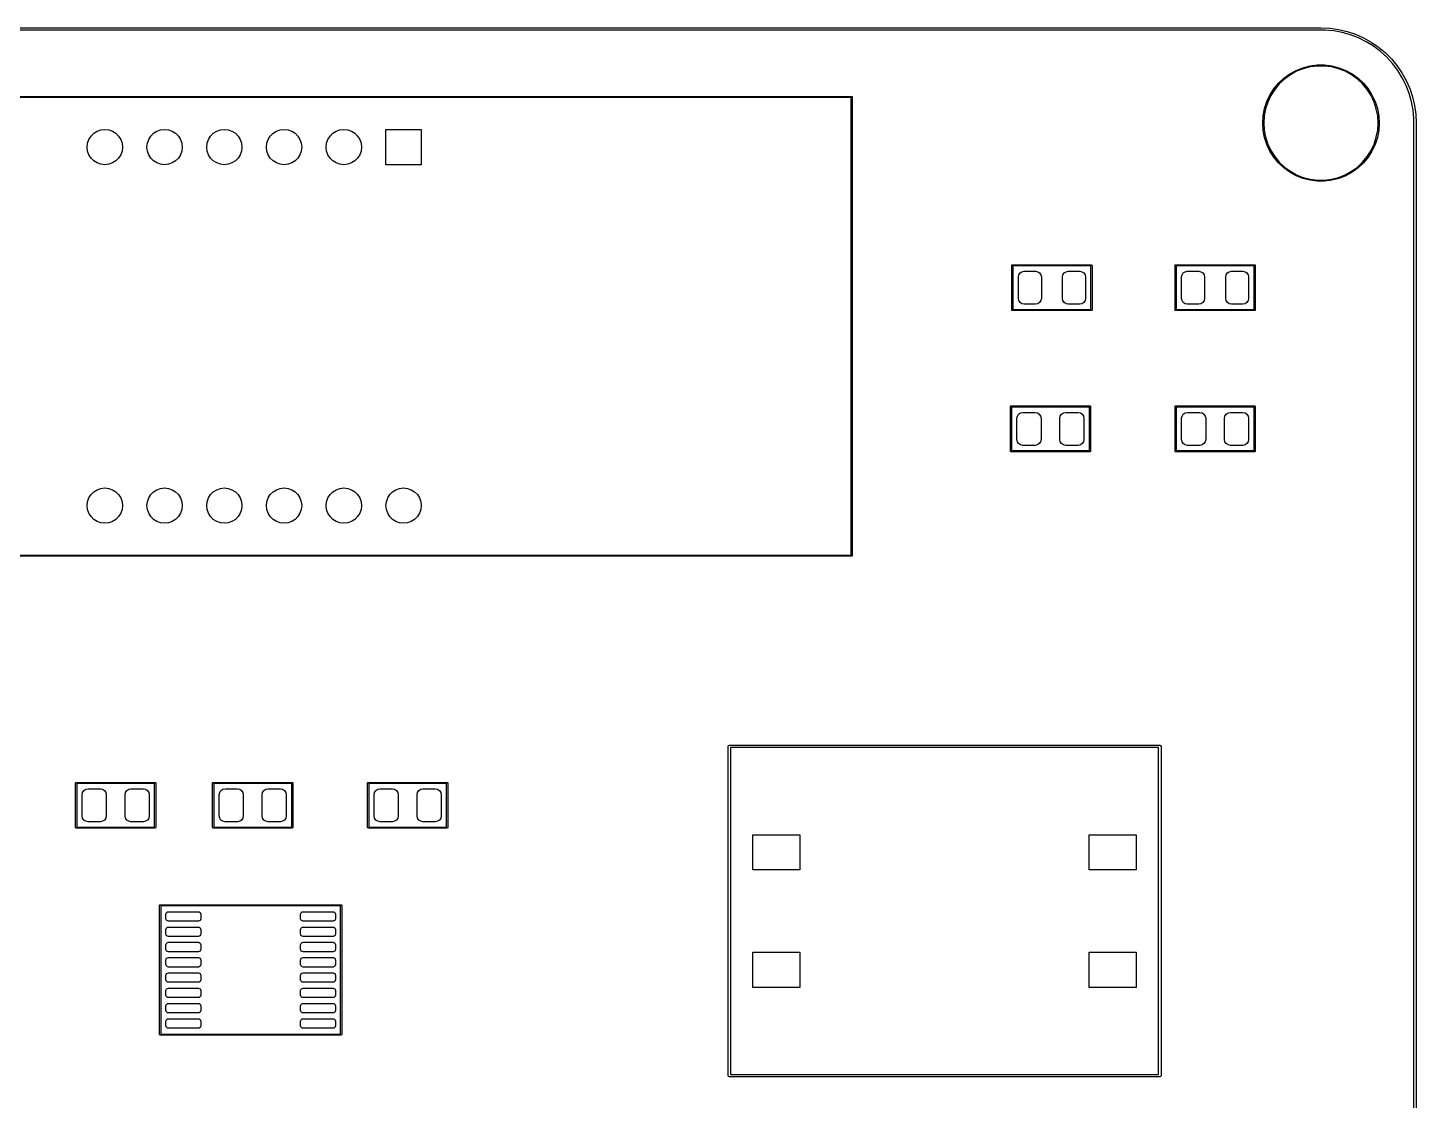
# Model space of a CAD drawing. Extents: x 98 to 200, y -149 to -46.
# Drawn here: x 141.1 to 200.2, y -92 to -46.4 of the extents above; entities that cross this region are included whole.
import ezdxf

# ---------------------------------------------------------------- set-up
doc = ezdxf.new("R2010")
doc.units = 0
doc.layers.add('BLACK', color=7, linetype='CONTINUOUS')

msp = doc.modelspace()

# ---------------------------------------------------------------- linework, layer by layer
at = {"layer": 'BLACK', "linetype": 'CONTINUOUS'}
for p, q in [((102.1, -46.43), (196.1, -46.43)), ((196.1, -46.53), (102.1, -46.53)), ((196.1, -46.43), (196.474, -46.4473)), ((196.283, -46.53), (196.1, -46.53)), ((196.646, -46.5637), (196.283, -46.53)), ((196.474, -46.4473), (196.844, -46.499)), ((197.005, -46.6308), (196.646, -46.5637)), ((196.844, -46.499), (197.208, -46.5846)), ((197.208, -46.5846), (197.563, -46.7035)), ((197.357, -46.7308), (197.005, -46.6308)), ((197.697, -46.8627), (197.357, -46.7308)), ((197.563, -46.7035), (197.905, -46.8546)), ((198.024, -47.0255), (197.697, -46.8627)), ((197.905, -46.8546), (198.232, -47.0366)), ((198.335, -47.2178), (198.024, -47.0255)), ((198.232, -47.0366), (198.541, -47.248)), ((198.626, -47.4379), (198.335, -47.2178)), ((198.541, -47.248), (198.828, -47.487)), ((198.896, -47.6839), (198.626, -47.4379)), ((198.828, -47.487), (199.093, -47.7515)), ((199.142, -47.9539), (198.896, -47.6839)), ((199.093, -47.7515), (199.332, -48.0393)), ((194.522, -48.573), (194.774, -48.3903)), ((194.774, -48.3903), (195.046, -48.2406)), ((195.065, -48.2815), (194.798, -48.4285)), ((195.046, -48.2406), (195.335, -48.1261)), ((195.349, -48.1691), (195.065, -48.2815)), ((195.335, -48.1261), (195.636, -48.0488)), ((195.645, -48.0932), (195.349, -48.1691)), ((195.636, -48.0488), (195.945, -48.0099)), ((195.947, -48.055), (195.645, -48.0932)), ((195.945, -48.0099), (196.255, -48.0099)), ((196.253, -48.055), (195.947, -48.055)), ((196.555, -48.0932), (196.253, -48.055)), ((196.255, -48.0099), (196.564, -48.0488)), ((196.851, -48.1691), (196.555, -48.0932)), ((196.564, -48.0488), (196.865, -48.1261)), ((197.135, -48.2815), (196.851, -48.1691)), ((196.865, -48.1261), (197.154, -48.2406)), ((197.402, -48.4285), (197.135, -48.2815)), ((197.154, -48.2406), (197.426, -48.3903)), ((197.426, -48.3903), (197.678, -48.573)), ((199.362, -48.2453), (199.142, -47.9539)), ((199.332, -48.0393), (199.543, -48.3479)), ((199.554, -48.5559), (199.362, -48.2453)), ((199.543, -48.3479), (199.725, -48.6748)), ((194.098, -49.0252), (194.296, -48.7857)), ((194.329, -48.8167), (194.134, -49.0518)), ((194.296, -48.7857), (194.522, -48.573)), ((194.551, -48.6078), (194.329, -48.8167)), ((194.798, -48.4285), (194.551, -48.6078)), ((197.649, -48.6078), (197.402, -48.4285)), ((197.871, -48.8167), (197.649, -48.6078)), ((197.678, -48.573), (197.904, -48.7857)), ((198.066, -49.0518), (197.871, -48.8167)), ((197.904, -48.7857), (198.102, -49.0252)), ((199.717, -48.8828), (199.554, -48.5559)), ((199.849, -49.2234), (199.717, -48.8828)), ((199.725, -48.6748), (199.877, -49.017)), ((125.35, -49.3475), (176.15, -49.3475)), ((176.125, -49.3975), (125.375, -49.3975)), ((176.125, -68.8475), (176.125, -49.3975)), ((176.15, -49.3475), (176.168, -49.3548)), ((176.168, -49.3548), (176.175, -49.3725)), ((176.175, -49.3725), (176.175, -68.8725)), ((193.703, -49.8645), (193.799, -49.5689)), ((193.799, -49.5689), (193.931, -49.2877)), ((193.971, -49.3094), (193.841, -49.5855)), ((193.931, -49.2877), (194.098, -49.0252)), ((194.134, -49.0518), (193.971, -49.3094)), ((198.229, -49.3094), (198.066, -49.0518)), ((198.102, -49.0252), (198.269, -49.2877)), ((198.359, -49.5855), (198.229, -49.3094)), ((198.269, -49.2877), (198.401, -49.5689)), ((198.401, -49.5689), (198.497, -49.8645)), ((199.949, -49.5747), (199.849, -49.2234)), ((199.877, -49.017), (199.995, -49.3717)), ((200.016, -49.9337), (199.949, -49.5747)), ((199.995, -49.3717), (200.081, -49.7358)), ((193.625, -50.48), (193.645, -50.1698)), ((193.645, -50.1698), (193.703, -49.8645)), ((193.747, -49.8757), (193.689, -50.1755)), ((193.841, -49.5855), (193.747, -49.8757)), ((198.453, -49.8757), (198.359, -49.5855)), ((198.511, -50.1755), (198.453, -49.8757)), ((198.497, -49.8645), (198.555, -50.1698)), ((198.555, -50.1698), (198.575, -50.48)), ((200.05, -50.2974), (200.016, -49.9337)), ((200.081, -49.7358), (200.133, -50.1063)), ((200.133, -50.1063), (200.15, -50.48)), ((144.233, -50.7713), (144.4, -50.7525)), ((144.4, -50.7525), (144.567, -50.7713)), ((146.773, -50.7713), (146.94, -50.7525)), ((146.94, -50.7525), (147.107, -50.7713)), ((149.313, -50.7713), (149.48, -50.7525)), ((149.48, -50.7525), (149.647, -50.7713)), ((151.853, -50.7713), (152.02, -50.7525)), ((152.02, -50.7525), (152.187, -50.7713)), ((154.393, -50.7713), (154.56, -50.7525)), ((154.56, -50.7525), (154.727, -50.7713)), ((156.35, -52.2525), (156.35, -50.7525)), ((156.35, -50.7525), (157.85, -50.7525)), ((157.85, -50.7525), (157.85, -52.2525)), ((193.645, -50.7902), (193.625, -50.48)), ((193.689, -50.1755), (193.67, -50.48)), ((193.67, -50.48), (193.689, -50.7845)), ((198.53, -50.48), (198.511, -50.1755)), ((198.511, -50.7845), (198.53, -50.48)), ((198.575, -50.48), (198.555, -50.7902)), ((200.05, -50.48), (200.05, -50.2974)), ((200.05, -144.48), (200.05, -50.48)), ((200.15, -50.48), (200.15, -50.48)), ((200.15, -50.48), (200.15, -144.48)), ((143.65, -51.5025), (143.669, -51.3356)), ((143.669, -51.3356), (143.724, -51.1771)), ((143.724, -51.1771), (143.814, -51.0349)), ((143.814, -51.0349), (143.932, -50.9161)), ((143.932, -50.9161), (144.075, -50.8268)), ((144.075, -50.8268), (144.233, -50.7713)), ((144.567, -50.7713), (144.725, -50.8268)), ((144.725, -50.8268), (144.868, -50.9161)), ((144.868, -50.9161), (144.986, -51.0349)), ((144.986, -51.0349), (145.076, -51.1771)), ((145.076, -51.1771), (145.131, -51.3356)), ((145.131, -51.3356), (145.15, -51.5025)), ((146.19, -51.5025), (146.209, -51.3356)), ((146.209, -51.3356), (146.264, -51.1771)), ((146.264, -51.1771), (146.354, -51.0349)), ((146.354, -51.0349), (146.472, -50.9161)), ((146.472, -50.9161), (146.615, -50.8268)), ((146.615, -50.8268), (146.773, -50.7713)), ((147.107, -50.7713), (147.265, -50.8268)), ((147.265, -50.8268), (147.408, -50.9161)), ((147.408, -50.9161), (147.526, -51.0349)), ((147.526, -51.0349), (147.616, -51.1771)), ((147.616, -51.1771), (147.671, -51.3356)), ((147.671, -51.3356), (147.69, -51.5025)), ((148.73, -51.5025), (148.749, -51.3356)), ((148.749, -51.3356), (148.804, -51.1771)), ((148.804, -51.1771), (148.894, -51.0349)), ((148.894, -51.0349), (149.012, -50.9161)), ((149.012, -50.9161), (149.155, -50.8268)), ((149.155, -50.8268), (149.313, -50.7713)), ((149.647, -50.7713), (149.805, -50.8268)), ((149.805, -50.8268), (149.948, -50.9161)), ((149.948, -50.9161), (150.066, -51.0349)), ((150.066, -51.0349), (150.156, -51.1771)), ((150.156, -51.1771), (150.211, -51.3356)), ((150.211, -51.3356), (150.23, -51.5025)), ((151.27, -51.5025), (151.289, -51.3356)), ((151.289, -51.3356), (151.344, -51.1771)), ((151.344, -51.1771), (151.434, -51.0349)), ((151.434, -51.0349), (151.552, -50.9161)), ((151.552, -50.9161), (151.695, -50.8268)), ((151.695, -50.8268), (151.853, -50.7713)), ((152.187, -50.7713), (152.345, -50.8268)), ((152.345, -50.8268), (152.488, -50.9161)), ((152.488, -50.9161), (152.606, -51.0349)), ((152.606, -51.0349), (152.696, -51.1771)), ((152.696, -51.1771), (152.751, -51.3356)), ((152.751, -51.3356), (152.77, -51.5025)), ((153.81, -51.5025), (153.829, -51.3356)), ((153.829, -51.3356), (153.884, -51.1771)), ((153.884, -51.1771), (153.974, -51.0349)), ((153.974, -51.0349), (154.092, -50.9161)), ((154.092, -50.9161), (154.235, -50.8268)), ((154.235, -50.8268), (154.393, -50.7713)), ((154.727, -50.7713), (154.885, -50.8268)), ((154.885, -50.8268), (155.028, -50.9161)), ((155.028, -50.9161), (155.146, -51.0349)), ((155.146, -51.0349), (155.236, -51.1771)), ((155.236, -51.1771), (155.291, -51.3356)), ((155.291, -51.3356), (155.31, -51.5025)), ((193.703, -51.0955), (193.645, -50.7902)), ((193.689, -50.7845), (193.747, -51.0843)), ((193.799, -51.3911), (193.703, -51.0955)), ((193.747, -51.0843), (193.841, -51.3745)), ((198.359, -51.3745), (198.453, -51.0843)), ((198.497, -51.0955), (198.401, -51.3911)), ((198.453, -51.0843), (198.511, -50.7845)), ((198.555, -50.7902), (198.497, -51.0955)), ((143.669, -51.6694), (143.65, -51.5025)), ((143.724, -51.8279), (143.669, -51.6694)), ((143.814, -51.9701), (143.724, -51.8279)), ((145.076, -51.8279), (144.986, -51.9701)), ((145.131, -51.6694), (145.076, -51.8279)), ((145.15, -51.5025), (145.131, -51.6694)), ((146.209, -51.6694), (146.19, -51.5025)), ((146.264, -51.8279), (146.209, -51.6694)), ((146.354, -51.9701), (146.264, -51.8279)), ((147.616, -51.8279), (147.526, -51.9701)), ((147.671, -51.6694), (147.616, -51.8279)), ((147.69, -51.5025), (147.671, -51.6694)), ((148.749, -51.6694), (148.73, -51.5025)), ((148.804, -51.8279), (148.749, -51.6694)), ((148.894, -51.9701), (148.804, -51.8279)), ((150.156, -51.8279), (150.066, -51.9701)), ((150.211, -51.6694), (150.156, -51.8279)), ((150.23, -51.5025), (150.211, -51.6694)), ((151.289, -51.6694), (151.27, -51.5025)), ((151.344, -51.8279), (151.289, -51.6694)), ((151.434, -51.9701), (151.344, -51.8279)), ((152.696, -51.8279), (152.606, -51.9701)), ((152.751, -51.6694), (152.696, -51.8279)), ((152.77, -51.5025), (152.751, -51.6694)), ((153.829, -51.6694), (153.81, -51.5025)), ((153.884, -51.8279), (153.829, -51.6694)), ((153.974, -51.9701), (153.884, -51.8279)), ((155.236, -51.8279), (155.146, -51.9701)), ((155.291, -51.6694), (155.236, -51.8279)), ((155.31, -51.5025), (155.291, -51.6694)), ((193.931, -51.6723), (193.799, -51.3911)), ((193.841, -51.3745), (193.971, -51.6506)), ((194.098, -51.9348), (193.931, -51.6723)), ((193.971, -51.6506), (194.134, -51.9082)), ((194.296, -52.1743), (194.098, -51.9348)), ((194.134, -51.9082), (194.329, -52.1433)), ((197.871, -52.1433), (198.066, -51.9082)), ((198.102, -51.9348), (197.904, -52.1743)), ((198.066, -51.9082), (198.229, -51.6506)), ((198.269, -51.6723), (198.102, -51.9348)), ((198.229, -51.6506), (198.359, -51.3745)), ((198.401, -51.3911), (198.269, -51.6723)), ((143.932, -52.0889), (143.814, -51.9701)), ((144.075, -52.1782), (143.932, -52.0889)), ((144.233, -52.2337), (144.075, -52.1782)), ((144.4, -52.2525), (144.233, -52.2337)), ((144.567, -52.2337), (144.4, -52.2525)), ((144.725, -52.1782), (144.567, -52.2337)), ((144.868, -52.0889), (144.725, -52.1782)), ((144.986, -51.9701), (144.868, -52.0889)), ((146.472, -52.0889), (146.354, -51.9701)), ((146.615, -52.1782), (146.472, -52.0889)), ((146.773, -52.2337), (146.615, -52.1782)), ((146.94, -52.2525), (146.773, -52.2337)), ((147.107, -52.2337), (146.94, -52.2525)), ((147.265, -52.1782), (147.107, -52.2337)), ((147.408, -52.0889), (147.265, -52.1782)), ((147.526, -51.9701), (147.408, -52.0889)), ((149.012, -52.0889), (148.894, -51.9701)), ((149.155, -52.1782), (149.012, -52.0889)), ((149.313, -52.2337), (149.155, -52.1782)), ((149.48, -52.2525), (149.313, -52.2337)), ((149.647, -52.2337), (149.48, -52.2525)), ((149.805, -52.1782), (149.647, -52.2337)), ((149.948, -52.0889), (149.805, -52.1782)), ((150.066, -51.9701), (149.948, -52.0889)), ((151.552, -52.0889), (151.434, -51.9701)), ((151.695, -52.1782), (151.552, -52.0889)), ((151.853, -52.2337), (151.695, -52.1782)), ((152.02, -52.2525), (151.853, -52.2337)), ((152.187, -52.2337), (152.02, -52.2525)), ((152.345, -52.1782), (152.187, -52.2337)), ((152.488, -52.0889), (152.345, -52.1782)), ((152.606, -51.9701), (152.488, -52.0889)), ((154.092, -52.0889), (153.974, -51.9701)), ((154.235, -52.1782), (154.092, -52.0889)), ((154.393, -52.2337), (154.235, -52.1782)), ((154.56, -52.2525), (154.393, -52.2337)), ((154.727, -52.2337), (154.56, -52.2525)), ((154.885, -52.1782), (154.727, -52.2337)), ((155.028, -52.0889), (154.885, -52.1782)), ((155.146, -51.9701), (155.028, -52.0889)), ((157.85, -52.2525), (156.35, -52.2525)), ((194.522, -52.387), (194.296, -52.1743)), ((194.329, -52.1433), (194.551, -52.3522)), ((194.774, -52.5697), (194.522, -52.387)), ((194.551, -52.3522), (194.798, -52.5315)), ((194.798, -52.5315), (195.065, -52.6785)), ((197.135, -52.6785), (197.402, -52.5315)), ((197.402, -52.5315), (197.649, -52.3522)), ((197.678, -52.387), (197.426, -52.5697)), ((197.649, -52.3522), (197.871, -52.1433)), ((197.904, -52.1743), (197.678, -52.387)), ((195.046, -52.7194), (194.774, -52.5697)), ((195.335, -52.8339), (195.046, -52.7194)), ((195.065, -52.6785), (195.349, -52.7909)), ((195.636, -52.9112), (195.335, -52.8339)), ((195.349, -52.7909), (195.645, -52.8668)), ((195.945, -52.9501), (195.636, -52.9112)), ((195.645, -52.8668), (195.947, -52.905)), ((196.255, -52.9501), (195.945, -52.9501)), ((195.947, -52.905), (196.253, -52.905)), ((196.253, -52.905), (196.555, -52.8668)), ((196.564, -52.9112), (196.255, -52.9501)), ((196.555, -52.8668), (196.851, -52.7909)), ((196.865, -52.8339), (196.564, -52.9112)), ((196.851, -52.7909), (197.135, -52.6785)), ((197.154, -52.7194), (196.865, -52.8339)), ((197.426, -52.5697), (197.154, -52.7194)), ((182.957, -56.53), (182.965, -56.5123)), ((182.957, -58.43), (182.957, -56.53)), ((182.965, -56.5123), (182.982, -56.505)), ((182.982, -56.505), (186.343, -56.505)), ((183.007, -56.555), (183.007, -58.405)), ((186.317, -56.555), (183.007, -56.555)), ((186.317, -58.405), (186.317, -56.555)), ((186.343, -56.505), (186.36, -56.5123)), ((186.36, -56.5123), (186.367, -56.53)), ((186.367, -56.53), (186.367, -58.43)), ((189.895, -56.53), (189.902, -56.5123)), ((189.895, -58.43), (189.895, -56.53)), ((189.902, -56.5123), (189.92, -56.505)), ((189.92, -56.505), (193.28, -56.505)), ((189.945, -56.555), (189.945, -58.405)), ((193.255, -56.555), (189.945, -56.555)), ((193.255, -58.405), (193.255, -56.555)), ((193.28, -56.505), (193.298, -56.5123)), ((193.298, -56.5123), (193.305, -56.53)), ((193.305, -56.53), (193.305, -58.43)), ((183.237, -57.0237), (183.256, -56.9305)), ((183.237, -57.9362), (183.237, -57.0237)), ((183.256, -56.9305), (183.309, -56.8514)), ((183.309, -56.8514), (183.388, -56.7986)), ((183.388, -56.7986), (183.481, -56.78)), ((183.481, -56.78), (183.969, -56.78)), ((183.969, -56.78), (184.062, -56.7986)), ((184.062, -56.7986), (184.141, -56.8514)), ((184.141, -56.8514), (184.194, -56.9305)), ((184.194, -56.9305), (184.213, -57.0237)), ((184.213, -57.0237), (184.213, -57.9362)), ((185.112, -57.0237), (185.131, -56.9305)), ((185.112, -57.9362), (185.112, -57.0237)), ((185.131, -56.9305), (185.184, -56.8514)), ((185.184, -56.8514), (185.263, -56.7986)), ((185.263, -56.7986), (185.356, -56.78)), ((185.356, -56.78), (185.844, -56.78)), ((185.844, -56.78), (185.937, -56.7986)), ((185.937, -56.7986), (186.016, -56.8514)), ((186.016, -56.8514), (186.069, -56.9305)), ((186.069, -56.9305), (186.088, -57.0237)), ((186.088, -57.0237), (186.088, -57.9362)), ((190.175, -57.0237), (190.194, -56.9305)), ((190.175, -57.9362), (190.175, -57.0237)), ((190.194, -56.9305), (190.246, -56.8514)), ((190.246, -56.8514), (190.325, -56.7986)), ((190.325, -56.7986), (190.419, -56.78)), ((190.419, -56.78), (190.906, -56.78)), ((190.906, -56.78), (191, -56.7986)), ((191, -56.7986), (191.079, -56.8514)), ((191.079, -56.8514), (191.131, -56.9305)), ((191.131, -56.9305), (191.15, -57.0237)), ((191.15, -57.0237), (191.15, -57.9362)), ((192.05, -57.0237), (192.069, -56.9305)), ((192.05, -57.9362), (192.05, -57.0237)), ((192.069, -56.9305), (192.121, -56.8514)), ((192.121, -56.8514), (192.2, -56.7986)), ((192.2, -56.7986), (192.294, -56.78)), ((192.294, -56.78), (192.781, -56.78)), ((192.781, -56.78), (192.875, -56.7986)), ((192.875, -56.7986), (192.954, -56.8514)), ((192.954, -56.8514), (193.006, -56.9305)), ((193.006, -56.9305), (193.025, -57.0237)), ((193.025, -57.0237), (193.025, -57.9362)), ((182.965, -58.4477), (182.957, -58.43)), ((183.007, -58.405), (186.317, -58.405)), ((183.256, -58.0295), (183.237, -57.9362)), ((183.309, -58.1086), (183.256, -58.0295)), ((183.388, -58.1614), (183.309, -58.1086)), ((183.481, -58.18), (183.388, -58.1614)), ((183.969, -58.18), (183.481, -58.18)), ((184.062, -58.1614), (183.969, -58.18)), ((184.141, -58.1086), (184.062, -58.1614)), ((184.194, -58.0295), (184.141, -58.1086)), ((184.213, -57.9362), (184.194, -58.0295)), ((185.131, -58.0295), (185.112, -57.9362)), ((185.184, -58.1086), (185.131, -58.0295)), ((185.263, -58.1614), (185.184, -58.1086)), ((185.356, -58.18), (185.263, -58.1614)), ((185.844, -58.18), (185.356, -58.18)), ((185.937, -58.1614), (185.844, -58.18)), ((186.016, -58.1086), (185.937, -58.1614)), ((186.069, -58.0295), (186.016, -58.1086)), ((186.088, -57.9362), (186.069, -58.0295)), ((186.367, -58.43), (186.36, -58.4477)), ((189.902, -58.4477), (189.895, -58.43)), ((189.945, -58.405), (193.255, -58.405)), ((190.194, -58.0295), (190.175, -57.9362)), ((190.246, -58.1086), (190.194, -58.0295)), ((190.325, -58.1614), (190.246, -58.1086)), ((190.419, -58.18), (190.325, -58.1614)), ((190.906, -58.18), (190.419, -58.18)), ((191, -58.1614), (190.906, -58.18)), ((191.079, -58.1086), (191, -58.1614)), ((191.131, -58.0295), (191.079, -58.1086)), ((191.15, -57.9362), (191.131, -58.0295)), ((192.069, -58.0295), (192.05, -57.9362)), ((192.121, -58.1086), (192.069, -58.0295)), ((192.2, -58.1614), (192.121, -58.1086)), ((192.294, -58.18), (192.2, -58.1614)), ((192.781, -58.18), (192.294, -58.18)), ((192.875, -58.1614), (192.781, -58.18)), ((192.954, -58.1086), (192.875, -58.1614)), ((193.006, -58.0295), (192.954, -58.1086)), ((193.025, -57.9362), (193.006, -58.0295)), ((193.305, -58.43), (193.298, -58.4477)), ((182.982, -58.455), (182.965, -58.4477)), ((186.343, -58.455), (182.982, -58.455)), ((186.36, -58.4477), (186.343, -58.455)), ((189.92, -58.455), (189.902, -58.4477)), ((193.28, -58.455), (189.92, -58.455)), ((193.298, -58.4477), (193.28, -58.455)), ((182.895, -62.53), (182.902, -62.5123)), ((182.895, -64.43), (182.895, -62.53)), ((182.902, -62.5123), (182.92, -62.505)), ((182.92, -62.505), (186.28, -62.505)), ((182.945, -62.555), (182.945, -64.405)), ((186.255, -62.555), (182.945, -62.555)), ((186.255, -64.405), (186.255, -62.555)), ((186.28, -62.505), (186.298, -62.5123)), ((186.298, -62.5123), (186.305, -62.53)), ((186.305, -62.53), (186.305, -64.43)), ((189.895, -62.53), (189.902, -62.5123)), ((189.895, -64.43), (189.895, -62.53)), ((189.902, -62.5123), (189.92, -62.505)), ((189.92, -62.505), (193.28, -62.505)), ((189.945, -62.555), (189.945, -64.405)), ((193.255, -62.555), (189.945, -62.555)), ((193.255, -64.405), (193.255, -62.555)), ((193.28, -62.505), (193.298, -62.5123)), ((193.298, -62.5123), (193.305, -62.53)), ((193.305, -62.53), (193.305, -64.43)), ((183.175, -63.03), (183.194, -62.9343)), ((183.175, -63.93), (183.175, -63.03)), ((183.194, -62.9343), (183.248, -62.8532)), ((183.248, -62.8532), (183.329, -62.799)), ((183.329, -62.799), (183.425, -62.78)), ((183.425, -62.78), (183.95, -62.78)), ((183.95, -62.78), (184.046, -62.799)), ((184.046, -62.799), (184.127, -62.8532)), ((184.127, -62.8532), (184.181, -62.9343)), ((184.181, -62.9343), (184.2, -63.03)), ((184.2, -63.03), (184.2, -63.93)), ((185, -63.03), (185.019, -62.9343)), ((185, -63.93), (185, -63.03)), ((185.019, -62.9343), (185.073, -62.8532)), ((185.073, -62.8532), (185.154, -62.799)), ((185.154, -62.799), (185.25, -62.78)), ((185.25, -62.78), (185.775, -62.78)), ((185.775, -62.78), (185.871, -62.799)), ((185.871, -62.799), (185.952, -62.8532)), ((185.952, -62.8532), (186.006, -62.9343)), ((186.006, -62.9343), (186.025, -63.03)), ((186.025, -63.03), (186.025, -63.93)), ((190.175, -63.03), (190.194, -62.9343)), ((190.175, -63.93), (190.175, -63.03)), ((190.194, -62.9343), (190.248, -62.8532)), ((190.248, -62.8532), (190.329, -62.799)), ((190.329, -62.799), (190.425, -62.78)), ((190.425, -62.78), (190.95, -62.78)), ((190.95, -62.78), (191.046, -62.799)), ((191.046, -62.799), (191.127, -62.8532)), ((191.127, -62.8532), (191.181, -62.9343)), ((191.181, -62.9343), (191.2, -63.03)), ((191.2, -63.03), (191.2, -63.93)), ((192, -63.03), (192.019, -62.9343)), ((192, -63.93), (192, -63.03)), ((192.019, -62.9343), (192.073, -62.8532)), ((192.073, -62.8532), (192.154, -62.799)), ((192.154, -62.799), (192.25, -62.78)), ((192.25, -62.78), (192.775, -62.78)), ((192.775, -62.78), (192.871, -62.799)), ((192.871, -62.799), (192.952, -62.8532)), ((192.952, -62.8532), (193.006, -62.9343)), ((193.006, -62.9343), (193.025, -63.03)), ((193.025, -63.03), (193.025, -63.93)), ((183.194, -64.0257), (183.175, -63.93)), ((183.248, -64.1068), (183.194, -64.0257)), ((183.329, -64.161), (183.248, -64.1068)), ((183.425, -64.18), (183.329, -64.161)), ((183.95, -64.18), (183.425, -64.18)), ((184.046, -64.161), (183.95, -64.18)), ((184.127, -64.1068), (184.046, -64.161)), ((184.181, -64.0257), (184.127, -64.1068)), ((184.2, -63.93), (184.181, -64.0257)), ((185.019, -64.0257), (185, -63.93)), ((185.073, -64.1068), (185.019, -64.0257)), ((185.154, -64.161), (185.073, -64.1068)), ((185.25, -64.18), (185.154, -64.161)), ((185.775, -64.18), (185.25, -64.18)), ((185.871, -64.161), (185.775, -64.18)), ((185.952, -64.1068), (185.871, -64.161)), ((186.006, -64.0257), (185.952, -64.1068)), ((186.025, -63.93), (186.006, -64.0257)), ((190.194, -64.0257), (190.175, -63.93)), ((190.248, -64.1068), (190.194, -64.0257)), ((190.329, -64.161), (190.248, -64.1068)), ((190.425, -64.18), (190.329, -64.161)), ((190.95, -64.18), (190.425, -64.18)), ((191.046, -64.161), (190.95, -64.18)), ((191.127, -64.1068), (191.046, -64.161)), ((191.181, -64.0257), (191.127, -64.1068)), ((191.2, -63.93), (191.181, -64.0257)), ((192.019, -64.0257), (192, -63.93)), ((192.073, -64.1068), (192.019, -64.0257)), ((192.154, -64.161), (192.073, -64.1068)), ((192.25, -64.18), (192.154, -64.161)), ((192.775, -64.18), (192.25, -64.18)), ((192.871, -64.161), (192.775, -64.18)), ((192.952, -64.1068), (192.871, -64.161)), ((193.006, -64.0257), (192.952, -64.1068)), ((193.025, -63.93), (193.006, -64.0257)), ((182.902, -64.4477), (182.895, -64.43)), ((182.92, -64.455), (182.902, -64.4477)), ((186.28, -64.455), (182.92, -64.455)), ((182.945, -64.405), (186.255, -64.405)), ((186.298, -64.4477), (186.28, -64.455)), ((186.305, -64.43), (186.298, -64.4477)), ((189.902, -64.4477), (189.895, -64.43)), ((189.92, -64.455), (189.902, -64.4477)), ((193.28, -64.455), (189.92, -64.455)), ((189.945, -64.405), (193.255, -64.405)), ((193.298, -64.4477), (193.28, -64.455)), ((193.305, -64.43), (193.298, -64.4477)), ((143.932, -66.1561), (144.075, -66.0668)), ((144.075, -66.0668), (144.233, -66.0113)), ((144.233, -66.0113), (144.4, -65.9925)), ((144.4, -65.9925), (144.567, -66.0113)), ((144.567, -66.0113), (144.725, -66.0668)), ((144.725, -66.0668), (144.868, -66.1561)), ((146.472, -66.1561), (146.615, -66.0668)), ((146.615, -66.0668), (146.773, -66.0113)), ((146.773, -66.0113), (146.94, -65.9925)), ((146.94, -65.9925), (147.107, -66.0113)), ((147.107, -66.0113), (147.265, -66.0668)), ((147.265, -66.0668), (147.408, -66.1561)), ((149.012, -66.1561), (149.155, -66.0668)), ((149.155, -66.0668), (149.313, -66.0113)), ((149.313, -66.0113), (149.48, -65.9925)), ((149.48, -65.9925), (149.647, -66.0113)), ((149.647, -66.0113), (149.805, -66.0668)), ((149.805, -66.0668), (149.948, -66.1561)), ((151.552, -66.1561), (151.695, -66.0668)), ((151.695, -66.0668), (151.853, -66.0113)), ((151.853, -66.0113), (152.02, -65.9925)), ((152.02, -65.9925), (152.187, -66.0113)), ((152.187, -66.0113), (152.345, -66.0668)), ((152.345, -66.0668), (152.488, -66.1561)), ((154.092, -66.1561), (154.235, -66.0668)), ((154.235, -66.0668), (154.393, -66.0113)), ((154.393, -66.0113), (154.56, -65.9925)), ((154.56, -65.9925), (154.727, -66.0113)), ((154.727, -66.0113), (154.885, -66.0668)), ((154.885, -66.0668), (155.028, -66.1561)), ((156.632, -66.1561), (156.775, -66.0668)), ((156.775, -66.0668), (156.933, -66.0113)), ((156.933, -66.0113), (157.1, -65.9925)), ((157.1, -65.9925), (157.267, -66.0113)), ((157.267, -66.0113), (157.425, -66.0668)), ((157.425, -66.0668), (157.568, -66.1561)), ((143.65, -66.7425), (143.669, -66.5756)), ((143.669, -66.5756), (143.724, -66.4171)), ((143.724, -66.4171), (143.814, -66.2749)), ((143.814, -66.2749), (143.932, -66.1561)), ((144.868, -66.1561), (144.986, -66.2749)), ((144.986, -66.2749), (145.076, -66.4171)), ((145.076, -66.4171), (145.131, -66.5756)), ((145.131, -66.5756), (145.15, -66.7425)), ((146.19, -66.7425), (146.209, -66.5756)), ((146.209, -66.5756), (146.264, -66.4171)), ((146.264, -66.4171), (146.354, -66.2749)), ((146.354, -66.2749), (146.472, -66.1561)), ((147.408, -66.1561), (147.526, -66.2749)), ((147.526, -66.2749), (147.616, -66.4171)), ((147.616, -66.4171), (147.671, -66.5756)), ((147.671, -66.5756), (147.69, -66.7425)), ((148.73, -66.7425), (148.749, -66.5756)), ((148.749, -66.5756), (148.804, -66.4171)), ((148.804, -66.4171), (148.894, -66.2749)), ((148.894, -66.2749), (149.012, -66.1561)), ((149.948, -66.1561), (150.066, -66.2749)), ((150.066, -66.2749), (150.156, -66.4171)), ((150.156, -66.4171), (150.211, -66.5756)), ((150.211, -66.5756), (150.23, -66.7425)), ((151.27, -66.7425), (151.289, -66.5756)), ((151.289, -66.5756), (151.344, -66.4171)), ((151.344, -66.4171), (151.434, -66.2749)), ((151.434, -66.2749), (151.552, -66.1561)), ((152.488, -66.1561), (152.606, -66.2749)), ((152.606, -66.2749), (152.696, -66.4171)), ((152.696, -66.4171), (152.751, -66.5756)), ((152.751, -66.5756), (152.77, -66.7425)), ((153.81, -66.7425), (153.829, -66.5756)), ((153.829, -66.5756), (153.884, -66.4171)), ((153.884, -66.4171), (153.974, -66.2749)), ((153.974, -66.2749), (154.092, -66.1561)), ((155.028, -66.1561), (155.146, -66.2749)), ((155.146, -66.2749), (155.236, -66.4171)), ((155.236, -66.4171), (155.291, -66.5756)), ((155.291, -66.5756), (155.31, -66.7425)), ((156.35, -66.7425), (156.369, -66.5756)), ((156.369, -66.5756), (156.424, -66.4171)), ((156.424, -66.4171), (156.514, -66.2749)), ((156.514, -66.2749), (156.632, -66.1561)), ((157.568, -66.1561), (157.686, -66.2749)), ((157.686, -66.2749), (157.776, -66.4171)), ((157.776, -66.4171), (157.831, -66.5756)), ((157.831, -66.5756), (157.85, -66.7425)), ((143.669, -66.9094), (143.65, -66.7425)), ((143.724, -67.0679), (143.669, -66.9094)), ((143.814, -67.2101), (143.724, -67.0679)), ((143.932, -67.3289), (143.814, -67.2101)), ((144.986, -67.2101), (144.868, -67.3289)), ((145.076, -67.0679), (144.986, -67.2101)), ((145.131, -66.9094), (145.076, -67.0679)), ((145.15, -66.7425), (145.131, -66.9094)), ((146.209, -66.9094), (146.19, -66.7425)), ((146.264, -67.0679), (146.209, -66.9094)), ((146.354, -67.2101), (146.264, -67.0679)), ((146.472, -67.3289), (146.354, -67.2101)), ((147.526, -67.2101), (147.408, -67.3289)), ((147.616, -67.0679), (147.526, -67.2101)), ((147.671, -66.9094), (147.616, -67.0679)), ((147.69, -66.7425), (147.671, -66.9094)), ((148.749, -66.9094), (148.73, -66.7425)), ((148.804, -67.0679), (148.749, -66.9094)), ((148.894, -67.2101), (148.804, -67.0679)), ((149.012, -67.3289), (148.894, -67.2101)), ((150.066, -67.2101), (149.948, -67.3289)), ((150.156, -67.0679), (150.066, -67.2101)), ((150.211, -66.9094), (150.156, -67.0679)), ((150.23, -66.7425), (150.211, -66.9094)), ((151.289, -66.9094), (151.27, -66.7425)), ((151.344, -67.0679), (151.289, -66.9094)), ((151.434, -67.2101), (151.344, -67.0679)), ((151.552, -67.3289), (151.434, -67.2101)), ((152.606, -67.2101), (152.488, -67.3289)), ((152.696, -67.0679), (152.606, -67.2101)), ((152.751, -66.9094), (152.696, -67.0679)), ((152.77, -66.7425), (152.751, -66.9094)), ((153.829, -66.9094), (153.81, -66.7425)), ((153.884, -67.0679), (153.829, -66.9094)), ((153.974, -67.2101), (153.884, -67.0679)), ((154.092, -67.3289), (153.974, -67.2101)), ((155.146, -67.2101), (155.028, -67.3289)), ((155.236, -67.0679), (155.146, -67.2101)), ((155.291, -66.9094), (155.236, -67.0679)), ((155.31, -66.7425), (155.291, -66.9094)), ((156.369, -66.9094), (156.35, -66.7425)), ((156.424, -67.0679), (156.369, -66.9094)), ((156.514, -67.2101), (156.424, -67.0679)), ((156.632, -67.3289), (156.514, -67.2101)), ((157.686, -67.2101), (157.568, -67.3289)), ((157.776, -67.0679), (157.686, -67.2101)), ((157.831, -66.9094), (157.776, -67.0679)), ((157.85, -66.7425), (157.831, -66.9094)), ((144.075, -67.4182), (143.932, -67.3289)), ((144.233, -67.4737), (144.075, -67.4182)), ((144.4, -67.4925), (144.233, -67.4737)), ((144.567, -67.4737), (144.4, -67.4925)), ((144.725, -67.4182), (144.567, -67.4737)), ((144.868, -67.3289), (144.725, -67.4182)), ((146.615, -67.4182), (146.472, -67.3289)), ((146.773, -67.4737), (146.615, -67.4182)), ((146.94, -67.4925), (146.773, -67.4737)), ((147.107, -67.4737), (146.94, -67.4925)), ((147.265, -67.4182), (147.107, -67.4737)), ((147.408, -67.3289), (147.265, -67.4182)), ((149.155, -67.4182), (149.012, -67.3289)), ((149.313, -67.4737), (149.155, -67.4182)), ((149.48, -67.4925), (149.313, -67.4737)), ((149.647, -67.4737), (149.48, -67.4925)), ((149.805, -67.4182), (149.647, -67.4737)), ((149.948, -67.3289), (149.805, -67.4182)), ((151.695, -67.4182), (151.552, -67.3289)), ((151.853, -67.4737), (151.695, -67.4182)), ((152.02, -67.4925), (151.853, -67.4737)), ((152.187, -67.4737), (152.02, -67.4925)), ((152.345, -67.4182), (152.187, -67.4737)), ((152.488, -67.3289), (152.345, -67.4182)), ((154.235, -67.4182), (154.092, -67.3289)), ((154.393, -67.4737), (154.235, -67.4182)), ((154.56, -67.4925), (154.393, -67.4737)), ((154.727, -67.4737), (154.56, -67.4925)), ((154.885, -67.4182), (154.727, -67.4737)), ((155.028, -67.3289), (154.885, -67.4182)), ((156.775, -67.4182), (156.632, -67.3289)), ((156.933, -67.4737), (156.775, -67.4182)), ((157.1, -67.4925), (156.933, -67.4737)), ((157.267, -67.4737), (157.1, -67.4925)), ((157.425, -67.4182), (157.267, -67.4737)), ((157.568, -67.3289), (157.425, -67.4182)), ((176.15, -68.8975), (125.35, -68.8975)), ((125.375, -68.8475), (176.125, -68.8475)), ((176.168, -68.8902), (176.15, -68.8975)), ((176.175, -68.8725), (176.168, -68.8902)), ((170.9, -76.98), (170.915, -76.9446)), ((170.9, -90.98), (170.9, -76.98)), ((170.915, -76.9446), (170.95, -76.93)), ((170.95, -76.93), (189.25, -76.93)), ((171, -77.03), (171, -90.93)), ((189.2, -77.03), (171, -77.03)), ((189.2, -90.93), (189.2, -77.03)), ((189.25, -76.93), (189.285, -76.9446)), ((189.285, -76.9446), (189.3, -76.98)), ((189.3, -76.98), (189.3, -90.98)), ((143.157, -78.53), (143.165, -78.5123)), ((143.157, -80.43), (143.157, -78.53)), ((143.165, -78.5123), (143.183, -78.505)), ((143.183, -78.505), (146.542, -78.505)), ((143.207, -78.555), (143.207, -80.405)), ((146.517, -78.555), (143.207, -78.555)), ((143.438, -79.03), (143.457, -78.9343)), ((143.438, -79.93), (143.438, -79.03)), ((143.457, -78.9343), (143.511, -78.8532)), ((143.511, -78.8532), (143.592, -78.799)), ((143.592, -78.799), (143.688, -78.78)), ((143.688, -78.78), (144.213, -78.78)), ((144.213, -78.78), (144.308, -78.799)), ((144.308, -78.799), (144.389, -78.8532)), ((144.389, -78.8532), (144.443, -78.9343)), ((144.443, -78.9343), (144.463, -79.03)), ((144.463, -79.03), (144.463, -79.93)), ((145.262, -79.03), (145.282, -78.9343)), ((145.262, -79.93), (145.262, -79.03)), ((145.282, -78.9343), (145.336, -78.8532)), ((145.336, -78.8532), (145.417, -78.799)), ((145.417, -78.799), (145.512, -78.78)), ((145.512, -78.78), (146.037, -78.78)), ((146.037, -78.78), (146.133, -78.799)), ((146.133, -78.799), (146.214, -78.8532)), ((146.214, -78.8532), (146.268, -78.9343)), ((146.268, -78.9343), (146.287, -79.03)), ((146.287, -79.03), (146.287, -79.93)), ((146.517, -80.405), (146.517, -78.555)), ((146.542, -78.505), (146.56, -78.5123)), ((146.56, -78.5123), (146.567, -78.53)), ((146.567, -78.53), (146.567, -80.43)), ((148.982, -78.53), (148.99, -78.5123)), ((148.982, -80.43), (148.982, -78.53)), ((148.99, -78.5123), (149.007, -78.505)), ((149.007, -78.505), (152.368, -78.505)), ((149.032, -78.555), (149.032, -80.405)), ((152.343, -78.555), (149.032, -78.555)), ((149.262, -79.03), (149.282, -78.9343)), ((149.262, -79.93), (149.262, -79.03)), ((149.282, -78.9343), (149.336, -78.8532)), ((149.336, -78.8532), (149.417, -78.799)), ((149.417, -78.799), (149.512, -78.78)), ((149.512, -78.78), (150.037, -78.78)), ((150.037, -78.78), (150.133, -78.799)), ((150.133, -78.799), (150.214, -78.8532)), ((150.214, -78.8532), (150.268, -78.9343)), ((150.268, -78.9343), (150.287, -79.03)), ((150.287, -79.03), (150.287, -79.93)), ((151.088, -79.03), (151.107, -78.9343)), ((151.088, -79.93), (151.088, -79.03)), ((151.107, -78.9343), (151.161, -78.8532)), ((151.161, -78.8532), (151.242, -78.799)), ((151.242, -78.799), (151.338, -78.78)), ((151.338, -78.78), (151.862, -78.78)), ((151.862, -78.78), (151.958, -78.799)), ((151.958, -78.799), (152.039, -78.8532)), ((152.039, -78.8532), (152.093, -78.9343)), ((152.093, -78.9343), (152.112, -79.03)), ((152.112, -79.03), (152.112, -79.93)), ((152.343, -80.405), (152.343, -78.555)), ((152.368, -78.505), (152.385, -78.5123)), ((152.385, -78.5123), (152.392, -78.53)), ((152.392, -78.53), (152.392, -80.43)), ((155.57, -78.53), (155.577, -78.5123)), ((155.57, -80.43), (155.57, -78.53)), ((155.577, -78.5123), (155.595, -78.505)), ((155.595, -78.505), (158.955, -78.505)), ((155.62, -78.555), (155.62, -80.405)), ((158.93, -78.555), (155.62, -78.555)), ((155.85, -79.03), (155.869, -78.9343)), ((155.85, -79.93), (155.85, -79.03)), ((155.869, -78.9343), (155.923, -78.8532)), ((155.923, -78.8532), (156.004, -78.799)), ((156.004, -78.799), (156.1, -78.78)), ((156.1, -78.78), (156.625, -78.78)), ((156.625, -78.78), (156.721, -78.799)), ((156.721, -78.799), (156.802, -78.8532)), ((156.802, -78.8532), (156.856, -78.9343)), ((156.856, -78.9343), (156.875, -79.03)), ((156.875, -79.03), (156.875, -79.93)), ((157.675, -79.03), (157.694, -78.9343)), ((157.675, -79.93), (157.675, -79.03)), ((157.694, -78.9343), (157.748, -78.8532)), ((157.748, -78.8532), (157.829, -78.799)), ((157.829, -78.799), (157.925, -78.78)), ((157.925, -78.78), (158.45, -78.78)), ((158.45, -78.78), (158.546, -78.799)), ((158.546, -78.799), (158.627, -78.8532)), ((158.627, -78.8532), (158.681, -78.9343)), ((158.681, -78.9343), (158.7, -79.03)), ((158.7, -79.03), (158.7, -79.93)), ((158.93, -80.405), (158.93, -78.555)), ((158.955, -78.505), (158.973, -78.5123)), ((158.973, -78.5123), (158.98, -78.53)), ((158.98, -78.53), (158.98, -80.43)), ((143.457, -80.0257), (143.438, -79.93)), ((143.511, -80.1068), (143.457, -80.0257)), ((143.592, -80.161), (143.511, -80.1068)), ((143.688, -80.18), (143.592, -80.161)), ((144.213, -80.18), (143.688, -80.18)), ((144.308, -80.161), (144.213, -80.18)), ((144.389, -80.1068), (144.308, -80.161)), ((144.443, -80.0257), (144.389, -80.1068)), ((144.463, -79.93), (144.443, -80.0257)), ((145.282, -80.0257), (145.262, -79.93)), ((145.336, -80.1068), (145.282, -80.0257)), ((145.417, -80.161), (145.336, -80.1068)), ((145.512, -80.18), (145.417, -80.161)), ((146.037, -80.18), (145.512, -80.18)), ((146.133, -80.161), (146.037, -80.18)), ((146.214, -80.1068), (146.133, -80.161)), ((146.268, -80.0257), (146.214, -80.1068)), ((146.287, -79.93), (146.268, -80.0257)), ((149.282, -80.0257), (149.262, -79.93)), ((149.336, -80.1068), (149.282, -80.0257)), ((149.417, -80.161), (149.336, -80.1068)), ((149.512, -80.18), (149.417, -80.161)), ((150.037, -80.18), (149.512, -80.18)), ((150.133, -80.161), (150.037, -80.18)), ((150.214, -80.1068), (150.133, -80.161)), ((150.268, -80.0257), (150.214, -80.1068)), ((150.287, -79.93), (150.268, -80.0257)), ((151.107, -80.0257), (151.088, -79.93)), ((151.161, -80.1068), (151.107, -80.0257)), ((151.242, -80.161), (151.161, -80.1068)), ((151.338, -80.18), (151.242, -80.161)), ((151.862, -80.18), (151.338, -80.18)), ((151.958, -80.161), (151.862, -80.18)), ((152.039, -80.1068), (151.958, -80.161)), ((152.093, -80.0257), (152.039, -80.1068)), ((152.112, -79.93), (152.093, -80.0257)), ((155.869, -80.0257), (155.85, -79.93)), ((155.923, -80.1068), (155.869, -80.0257)), ((156.004, -80.161), (155.923, -80.1068)), ((156.1, -80.18), (156.004, -80.161)), ((156.625, -80.18), (156.1, -80.18)), ((156.721, -80.161), (156.625, -80.18)), ((156.802, -80.1068), (156.721, -80.161)), ((156.856, -80.0257), (156.802, -80.1068)), ((156.875, -79.93), (156.856, -80.0257)), ((157.694, -80.0257), (157.675, -79.93)), ((157.748, -80.1068), (157.694, -80.0257)), ((157.829, -80.161), (157.748, -80.1068)), ((157.925, -80.18), (157.829, -80.161)), ((158.45, -80.18), (157.925, -80.18)), ((158.546, -80.161), (158.45, -80.18)), ((158.627, -80.1068), (158.546, -80.161)), ((158.681, -80.0257), (158.627, -80.1068)), ((158.7, -79.93), (158.681, -80.0257)), ((143.165, -80.4477), (143.157, -80.43)), ((143.183, -80.455), (143.165, -80.4477)), ((146.542, -80.455), (143.183, -80.455)), ((143.207, -80.405), (146.517, -80.405)), ((146.56, -80.4477), (146.542, -80.455)), ((146.567, -80.43), (146.56, -80.4477)), ((148.99, -80.4477), (148.982, -80.43)), ((149.007, -80.455), (148.99, -80.4477)), ((152.368, -80.455), (149.007, -80.455)), ((149.032, -80.405), (152.343, -80.405)), ((152.385, -80.4477), (152.368, -80.455)), ((152.392, -80.43), (152.385, -80.4477)), ((155.577, -80.4477), (155.57, -80.43)), ((155.595, -80.455), (155.577, -80.4477)), ((158.955, -80.455), (155.595, -80.455)), ((155.62, -80.405), (158.93, -80.405)), ((158.973, -80.4477), (158.955, -80.455)), ((158.98, -80.43), (158.973, -80.4477)), ((171.95, -82.23), (171.95, -80.73)), ((171.95, -80.73), (173.95, -80.73)), ((173.95, -80.73), (173.95, -82.23)), ((186.25, -82.23), (186.25, -80.73)), ((186.25, -80.73), (188.25, -80.73)), ((188.25, -80.73), (188.25, -82.23)), ((173.95, -82.23), (171.95, -82.23)), ((188.25, -82.23), (186.25, -82.23)), ((146.725, -83.73), (146.732, -83.7123)), ((146.725, -89.23), (146.725, -83.73)), ((146.732, -83.7123), (146.75, -83.705)), ((146.75, -83.705), (154.45, -83.705)), ((146.775, -83.755), (146.775, -89.205)), ((154.425, -83.755), (146.775, -83.755)), ((154.425, -89.205), (154.425, -83.755)), ((154.45, -83.705), (154.468, -83.7123)), ((154.468, -83.7123), (154.475, -83.73)), ((154.475, -83.73), (154.475, -89.23)), ((147, -84.105), (147.008, -84.0667)), ((147, -84.305), (147, -84.105)), ((147.008, -84.3433), (147, -84.305)), ((147.008, -84.0667), (147.029, -84.0343)), ((147.029, -84.3757), (147.008, -84.3433)), ((147.029, -84.0343), (147.062, -84.0126)), ((147.062, -84.3974), (147.029, -84.3757)), ((147.062, -84.0126), (147.1, -84.005)), ((147.1, -84.405), (147.062, -84.3974)), ((147.1, -84.005), (148.375, -84.005)), ((148.375, -84.405), (147.1, -84.405)), ((148.375, -84.005), (148.413, -84.0126)), ((148.413, -84.3974), (148.375, -84.405)), ((148.413, -84.0126), (148.446, -84.0343)), ((148.446, -84.3757), (148.413, -84.3974)), ((148.446, -84.0343), (148.467, -84.0667)), ((148.467, -84.3433), (148.446, -84.3757)), ((148.467, -84.0667), (148.475, -84.105)), ((148.475, -84.305), (148.467, -84.3433)), ((148.475, -84.105), (148.475, -84.305)), ((152.725, -84.105), (152.733, -84.0667)), ((152.725, -84.305), (152.725, -84.105)), ((152.733, -84.3433), (152.725, -84.305)), ((152.733, -84.0667), (152.754, -84.0343)), ((152.754, -84.3757), (152.733, -84.3433)), ((152.754, -84.0343), (152.787, -84.0126)), ((152.787, -84.3974), (152.754, -84.3757)), ((152.787, -84.0126), (152.825, -84.005)), ((152.825, -84.405), (152.787, -84.3974)), ((152.825, -84.005), (154.1, -84.005)), ((154.1, -84.405), (152.825, -84.405)), ((154.1, -84.005), (154.138, -84.0126)), ((154.138, -84.3974), (154.1, -84.405)), ((154.138, -84.0126), (154.171, -84.0343)), ((154.171, -84.3757), (154.138, -84.3974)), ((154.171, -84.0343), (154.192, -84.0667)), ((154.192, -84.3433), (154.171, -84.3757)), ((154.192, -84.0667), (154.2, -84.105)), ((154.2, -84.305), (154.192, -84.3433)), ((154.2, -84.105), (154.2, -84.305)), ((147, -84.755), (147.008, -84.7167)), ((147, -84.955), (147, -84.755)), ((147.008, -84.9933), (147, -84.955)), ((147.008, -84.7167), (147.029, -84.6843)), ((147.029, -85.0257), (147.008, -84.9933)), ((147.029, -84.6843), (147.062, -84.6626)), ((147.062, -84.6626), (147.1, -84.655)), ((147.1, -84.655), (148.375, -84.655)), ((148.375, -84.655), (148.413, -84.6626)), ((148.413, -84.6626), (148.446, -84.6843)), ((148.446, -84.6843), (148.467, -84.7167)), ((148.467, -84.9933), (148.446, -85.0257)), ((148.467, -84.7167), (148.475, -84.755)), ((148.475, -84.955), (148.467, -84.9933)), ((148.475, -84.755), (148.475, -84.955)), ((152.725, -84.755), (152.733, -84.7167)), ((152.725, -84.955), (152.725, -84.755)), ((152.733, -84.9933), (152.725, -84.955)), ((152.733, -84.7167), (152.754, -84.6843)), ((152.754, -85.0257), (152.733, -84.9933)), ((152.754, -84.6843), (152.787, -84.6626)), ((152.787, -84.6626), (152.825, -84.655)), ((152.825, -84.655), (154.1, -84.655)), ((154.1, -84.655), (154.138, -84.6626)), ((154.138, -84.6626), (154.171, -84.6843)), ((154.171, -84.6843), (154.192, -84.7167)), ((154.192, -84.9933), (154.171, -85.0257)), ((154.192, -84.7167), (154.2, -84.755)), ((154.2, -84.955), (154.192, -84.9933)), ((154.2, -84.755), (154.2, -84.955)), ((147, -85.405), (147.008, -85.3667)), ((147, -85.605), (147, -85.405)), ((147.008, -85.3667), (147.029, -85.3343)), ((147.062, -85.0474), (147.029, -85.0257)), ((147.029, -85.3343), (147.062, -85.3126)), ((147.1, -85.055), (147.062, -85.0474)), ((147.062, -85.3126), (147.1, -85.305)), ((148.375, -85.055), (147.1, -85.055)), ((147.1, -85.305), (148.375, -85.305)), ((148.413, -85.0474), (148.375, -85.055)), ((148.375, -85.305), (148.413, -85.3126)), ((148.446, -85.0257), (148.413, -85.0474)), ((148.413, -85.3126), (148.446, -85.3343)), ((148.446, -85.3343), (148.467, -85.3667)), ((148.467, -85.3667), (148.475, -85.405)), ((148.475, -85.405), (148.475, -85.605)), ((152.725, -85.405), (152.733, -85.3667)), ((152.725, -85.605), (152.725, -85.405)), ((152.733, -85.3667), (152.754, -85.3343)), ((152.787, -85.0474), (152.754, -85.0257)), ((152.754, -85.3343), (152.787, -85.3126)), ((152.825, -85.055), (152.787, -85.0474)), ((152.787, -85.3126), (152.825, -85.305)), ((154.1, -85.055), (152.825, -85.055)), ((152.825, -85.305), (154.1, -85.305)), ((154.138, -85.0474), (154.1, -85.055)), ((154.1, -85.305), (154.138, -85.3126)), ((154.171, -85.0257), (154.138, -85.0474)), ((154.138, -85.3126), (154.171, -85.3343)), ((154.171, -85.3343), (154.192, -85.3667)), ((154.192, -85.3667), (154.2, -85.405)), ((154.2, -85.405), (154.2, -85.605)), ((147.008, -85.6433), (147, -85.605)), ((147, -86.055), (147.008, -86.0167)), ((147, -86.255), (147, -86.055)), ((147.029, -85.6757), (147.008, -85.6433)), ((147.008, -86.0167), (147.029, -85.9843)), ((147.062, -85.6974), (147.029, -85.6757)), ((147.029, -85.9843), (147.062, -85.9626)), ((147.1, -85.705), (147.062, -85.6974)), ((147.062, -85.9626), (147.1, -85.955)), ((148.375, -85.705), (147.1, -85.705)), ((147.1, -85.955), (148.375, -85.955)), ((148.413, -85.6974), (148.375, -85.705)), ((148.375, -85.955), (148.413, -85.9626)), ((148.446, -85.6757), (148.413, -85.6974)), ((148.413, -85.9626), (148.446, -85.9843)), ((148.467, -85.6433), (148.446, -85.6757)), ((148.446, -85.9843), (148.467, -86.0167)), ((148.475, -85.605), (148.467, -85.6433)), ((148.467, -86.0167), (148.475, -86.055)), ((148.475, -86.055), (148.475, -86.255)), ((152.733, -85.6433), (152.725, -85.605)), ((152.725, -86.055), (152.733, -86.0167)), ((152.725, -86.255), (152.725, -86.055)), ((152.754, -85.6757), (152.733, -85.6433)), ((152.733, -86.0167), (152.754, -85.9843)), ((152.787, -85.6974), (152.754, -85.6757)), ((152.754, -85.9843), (152.787, -85.9626)), ((152.825, -85.705), (152.787, -85.6974)), ((152.787, -85.9626), (152.825, -85.955)), ((154.1, -85.705), (152.825, -85.705)), ((152.825, -85.955), (154.1, -85.955)), ((154.138, -85.6974), (154.1, -85.705)), ((154.1, -85.955), (154.138, -85.9626)), ((154.171, -85.6757), (154.138, -85.6974)), ((154.138, -85.9626), (154.171, -85.9843)), ((154.192, -85.6433), (154.171, -85.6757)), ((154.171, -85.9843), (154.192, -86.0167)), ((154.2, -85.605), (154.192, -85.6433)), ((154.192, -86.0167), (154.2, -86.055)), ((154.2, -86.055), (154.2, -86.255)), ((171.95, -87.23), (171.95, -85.73)), ((171.95, -85.73), (173.95, -85.73)), ((173.95, -85.73), (173.95, -87.23)), ((186.25, -87.23), (186.25, -85.73)), ((186.25, -85.73), (188.25, -85.73)), ((188.25, -85.73), (188.25, -87.23)), ((147.008, -86.2933), (147, -86.255)), ((147, -86.705), (147.008, -86.6667)), ((147, -86.905), (147, -86.705)), ((147.029, -86.3257), (147.008, -86.2933)), ((147.008, -86.6667), (147.029, -86.6343)), ((147.062, -86.3474), (147.029, -86.3257)), ((147.029, -86.6343), (147.062, -86.6126)), ((147.1, -86.355), (147.062, -86.3474)), ((147.062, -86.6126), (147.1, -86.605)), ((148.375, -86.355), (147.1, -86.355)), ((147.1, -86.605), (148.375, -86.605)), ((148.413, -86.3474), (148.375, -86.355)), ((148.375, -86.605), (148.413, -86.6126)), ((148.446, -86.3257), (148.413, -86.3474)), ((148.413, -86.6126), (148.446, -86.6343)), ((148.467, -86.2933), (148.446, -86.3257)), ((148.446, -86.6343), (148.467, -86.6667)), ((148.475, -86.255), (148.467, -86.2933)), ((148.467, -86.6667), (148.475, -86.705)), ((148.475, -86.705), (148.475, -86.905)), ((152.733, -86.2933), (152.725, -86.255)), ((152.725, -86.705), (152.733, -86.6667)), ((152.725, -86.905), (152.725, -86.705)), ((152.754, -86.3257), (152.733, -86.2933)), ((152.733, -86.6667), (152.754, -86.6343)), ((152.787, -86.3474), (152.754, -86.3257)), ((152.754, -86.6343), (152.787, -86.6126)), ((152.825, -86.355), (152.787, -86.3474)), ((152.787, -86.6126), (152.825, -86.605)), ((154.1, -86.355), (152.825, -86.355)), ((152.825, -86.605), (154.1, -86.605)), ((154.138, -86.3474), (154.1, -86.355)), ((154.1, -86.605), (154.138, -86.6126)), ((154.171, -86.3257), (154.138, -86.3474)), ((154.138, -86.6126), (154.171, -86.6343)), ((154.192, -86.2933), (154.171, -86.3257)), ((154.171, -86.6343), (154.192, -86.6667)), ((154.2, -86.255), (154.192, -86.2933)), ((154.192, -86.6667), (154.2, -86.705)), ((154.2, -86.705), (154.2, -86.905)), ((147.008, -86.9433), (147, -86.905)), ((147, -87.355), (147.008, -87.3167)), ((147, -87.555), (147, -87.355)), ((147.029, -86.9757), (147.008, -86.9433)), ((147.008, -87.3167), (147.029, -87.2843)), ((147.062, -86.9974), (147.029, -86.9757)), ((147.029, -87.2843), (147.062, -87.2626)), ((147.1, -87.005), (147.062, -86.9974)), ((147.062, -87.2626), (147.1, -87.255)), ((148.375, -87.005), (147.1, -87.005)), ((147.1, -87.255), (148.375, -87.255)), ((148.413, -86.9974), (148.375, -87.005)), ((148.375, -87.255), (148.413, -87.2626)), ((148.446, -86.9757), (148.413, -86.9974)), ((148.413, -87.2626), (148.446, -87.2843)), ((148.467, -86.9433), (148.446, -86.9757)), ((148.446, -87.2843), (148.467, -87.3167)), ((148.475, -86.905), (148.467, -86.9433)), ((148.467, -87.3167), (148.475, -87.355)), ((148.475, -87.355), (148.475, -87.555)), ((152.733, -86.9433), (152.725, -86.905)), ((152.725, -87.355), (152.733, -87.3167)), ((152.725, -87.555), (152.725, -87.355)), ((152.754, -86.9757), (152.733, -86.9433)), ((152.733, -87.3167), (152.754, -87.2843)), ((152.787, -86.9974), (152.754, -86.9757)), ((152.754, -87.2843), (152.787, -87.2626)), ((152.825, -87.005), (152.787, -86.9974)), ((152.787, -87.2626), (152.825, -87.255)), ((154.1, -87.005), (152.825, -87.005)), ((152.825, -87.255), (154.1, -87.255)), ((154.138, -86.9974), (154.1, -87.005)), ((154.1, -87.255), (154.138, -87.2626)), ((154.171, -86.9757), (154.138, -86.9974)), ((154.138, -87.2626), (154.171, -87.2843)), ((154.192, -86.9433), (154.171, -86.9757)), ((154.171, -87.2843), (154.192, -87.3167)), ((154.2, -86.905), (154.192, -86.9433)), ((154.192, -87.3167), (154.2, -87.355)), ((154.2, -87.355), (154.2, -87.555)), ((173.95, -87.23), (171.95, -87.23)), ((188.25, -87.23), (186.25, -87.23)), ((147.008, -87.5933), (147, -87.555)), ((147.029, -87.6257), (147.008, -87.5933)), ((147.008, -87.9667), (147.029, -87.9343)), ((147.062, -87.6474), (147.029, -87.6257)), ((147.029, -87.9343), (147.062, -87.9126)), ((147.1, -87.655), (147.062, -87.6474)), ((147.062, -87.9126), (147.1, -87.905)), ((148.375, -87.655), (147.1, -87.655)), ((147.1, -87.905), (148.375, -87.905)), ((148.413, -87.6474), (148.375, -87.655)), ((148.375, -87.905), (148.413, -87.9126)), ((148.446, -87.6257), (148.413, -87.6474)), ((148.413, -87.9126), (148.446, -87.9343)), ((148.467, -87.5933), (148.446, -87.6257)), ((148.446, -87.9343), (148.467, -87.9667)), ((148.475, -87.555), (148.467, -87.5933)), ((152.733, -87.5933), (152.725, -87.555)), ((152.754, -87.6257), (152.733, -87.5933)), ((152.733, -87.9667), (152.754, -87.9343)), ((152.787, -87.6474), (152.754, -87.6257)), ((152.754, -87.9343), (152.787, -87.9126)), ((152.825, -87.655), (152.787, -87.6474)), ((152.787, -87.9126), (152.825, -87.905)), ((154.1, -87.655), (152.825, -87.655)), ((152.825, -87.905), (154.1, -87.905)), ((154.138, -87.6474), (154.1, -87.655)), ((154.1, -87.905), (154.138, -87.9126)), ((154.171, -87.6257), (154.138, -87.6474)), ((154.138, -87.9126), (154.171, -87.9343)), ((154.192, -87.5933), (154.171, -87.6257)), ((154.171, -87.9343), (154.192, -87.9667)), ((154.2, -87.555), (154.192, -87.5933)), ((147, -88.005), (147.008, -87.9667)), ((147, -88.205), (147, -88.005)), ((147.008, -88.2433), (147, -88.205)), ((147.029, -88.2757), (147.008, -88.2433)), ((147.062, -88.2974), (147.029, -88.2757)), ((147.1, -88.305), (147.062, -88.2974)), ((148.375, -88.305), (147.1, -88.305)), ((148.413, -88.2974), (148.375, -88.305)), ((148.446, -88.2757), (148.413, -88.2974)), ((148.467, -88.2433), (148.446, -88.2757)), ((148.467, -87.9667), (148.475, -88.005)), ((148.475, -88.205), (148.467, -88.2433)), ((148.475, -88.005), (148.475, -88.205)), ((152.725, -88.005), (152.733, -87.9667)), ((152.725, -88.205), (152.725, -88.005)), ((152.733, -88.2433), (152.725, -88.205)), ((152.754, -88.2757), (152.733, -88.2433)), ((152.787, -88.2974), (152.754, -88.2757)), ((152.825, -88.305), (152.787, -88.2974)), ((154.1, -88.305), (152.825, -88.305)), ((154.138, -88.2974), (154.1, -88.305)), ((154.171, -88.2757), (154.138, -88.2974)), ((154.192, -88.2433), (154.171, -88.2757)), ((154.192, -87.9667), (154.2, -88.005)), ((154.2, -88.205), (154.192, -88.2433)), ((154.2, -88.005), (154.2, -88.205)), ((147, -88.655), (147.008, -88.6167)), ((147, -88.855), (147, -88.655)), ((147.008, -88.8933), (147, -88.855)), ((147.008, -88.6167), (147.029, -88.5843)), ((147.029, -88.9257), (147.008, -88.8933)), ((147.029, -88.5843), (147.062, -88.5626)), ((147.062, -88.9474), (147.029, -88.9257)), ((147.062, -88.5626), (147.1, -88.555)), ((147.1, -88.955), (147.062, -88.9474)), ((147.1, -88.555), (148.375, -88.555)), ((148.375, -88.955), (147.1, -88.955)), ((148.375, -88.555), (148.413, -88.5626)), ((148.413, -88.9474), (148.375, -88.955)), ((148.413, -88.5626), (148.446, -88.5843)), ((148.446, -88.9257), (148.413, -88.9474)), ((148.446, -88.5843), (148.467, -88.6167)), ((148.467, -88.8933), (148.446, -88.9257)), ((148.467, -88.6167), (148.475, -88.655)), ((148.475, -88.855), (148.467, -88.8933)), ((148.475, -88.655), (148.475, -88.855)), ((152.725, -88.655), (152.733, -88.6167)), ((152.725, -88.855), (152.725, -88.655)), ((152.733, -88.8933), (152.725, -88.855)), ((152.733, -88.6167), (152.754, -88.5843)), ((152.754, -88.9257), (152.733, -88.8933)), ((152.754, -88.5843), (152.787, -88.5626)), ((152.787, -88.9474), (152.754, -88.9257)), ((152.787, -88.5626), (152.825, -88.555)), ((152.825, -88.955), (152.787, -88.9474)), ((152.825, -88.555), (154.1, -88.555)), ((154.1, -88.955), (152.825, -88.955)), ((154.1, -88.555), (154.138, -88.5626)), ((154.138, -88.9474), (154.1, -88.955)), ((154.138, -88.5626), (154.171, -88.5843)), ((154.171, -88.9257), (154.138, -88.9474)), ((154.171, -88.5843), (154.192, -88.6167)), ((154.192, -88.8933), (154.171, -88.9257)), ((154.192, -88.6167), (154.2, -88.655)), ((154.2, -88.855), (154.192, -88.8933)), ((154.2, -88.655), (154.2, -88.855)), ((146.732, -89.2477), (146.725, -89.23)), ((146.75, -89.255), (146.732, -89.2477)), ((154.45, -89.255), (146.75, -89.255)), ((146.775, -89.205), (154.425, -89.205)), ((154.468, -89.2477), (154.45, -89.255)), ((154.475, -89.23), (154.468, -89.2477)), ((170.915, -91.0154), (170.9, -90.98)), ((170.95, -91.03), (170.915, -91.0154)), ((189.25, -91.03), (170.95, -91.03)), ((171, -90.93), (189.2, -90.93)), ((189.285, -91.0154), (189.25, -91.03)), ((189.3, -90.98), (189.285, -91.0154))]:
    msp.add_line(p, q, dxfattribs=at)

doc.saveas('drawing.dxf')
